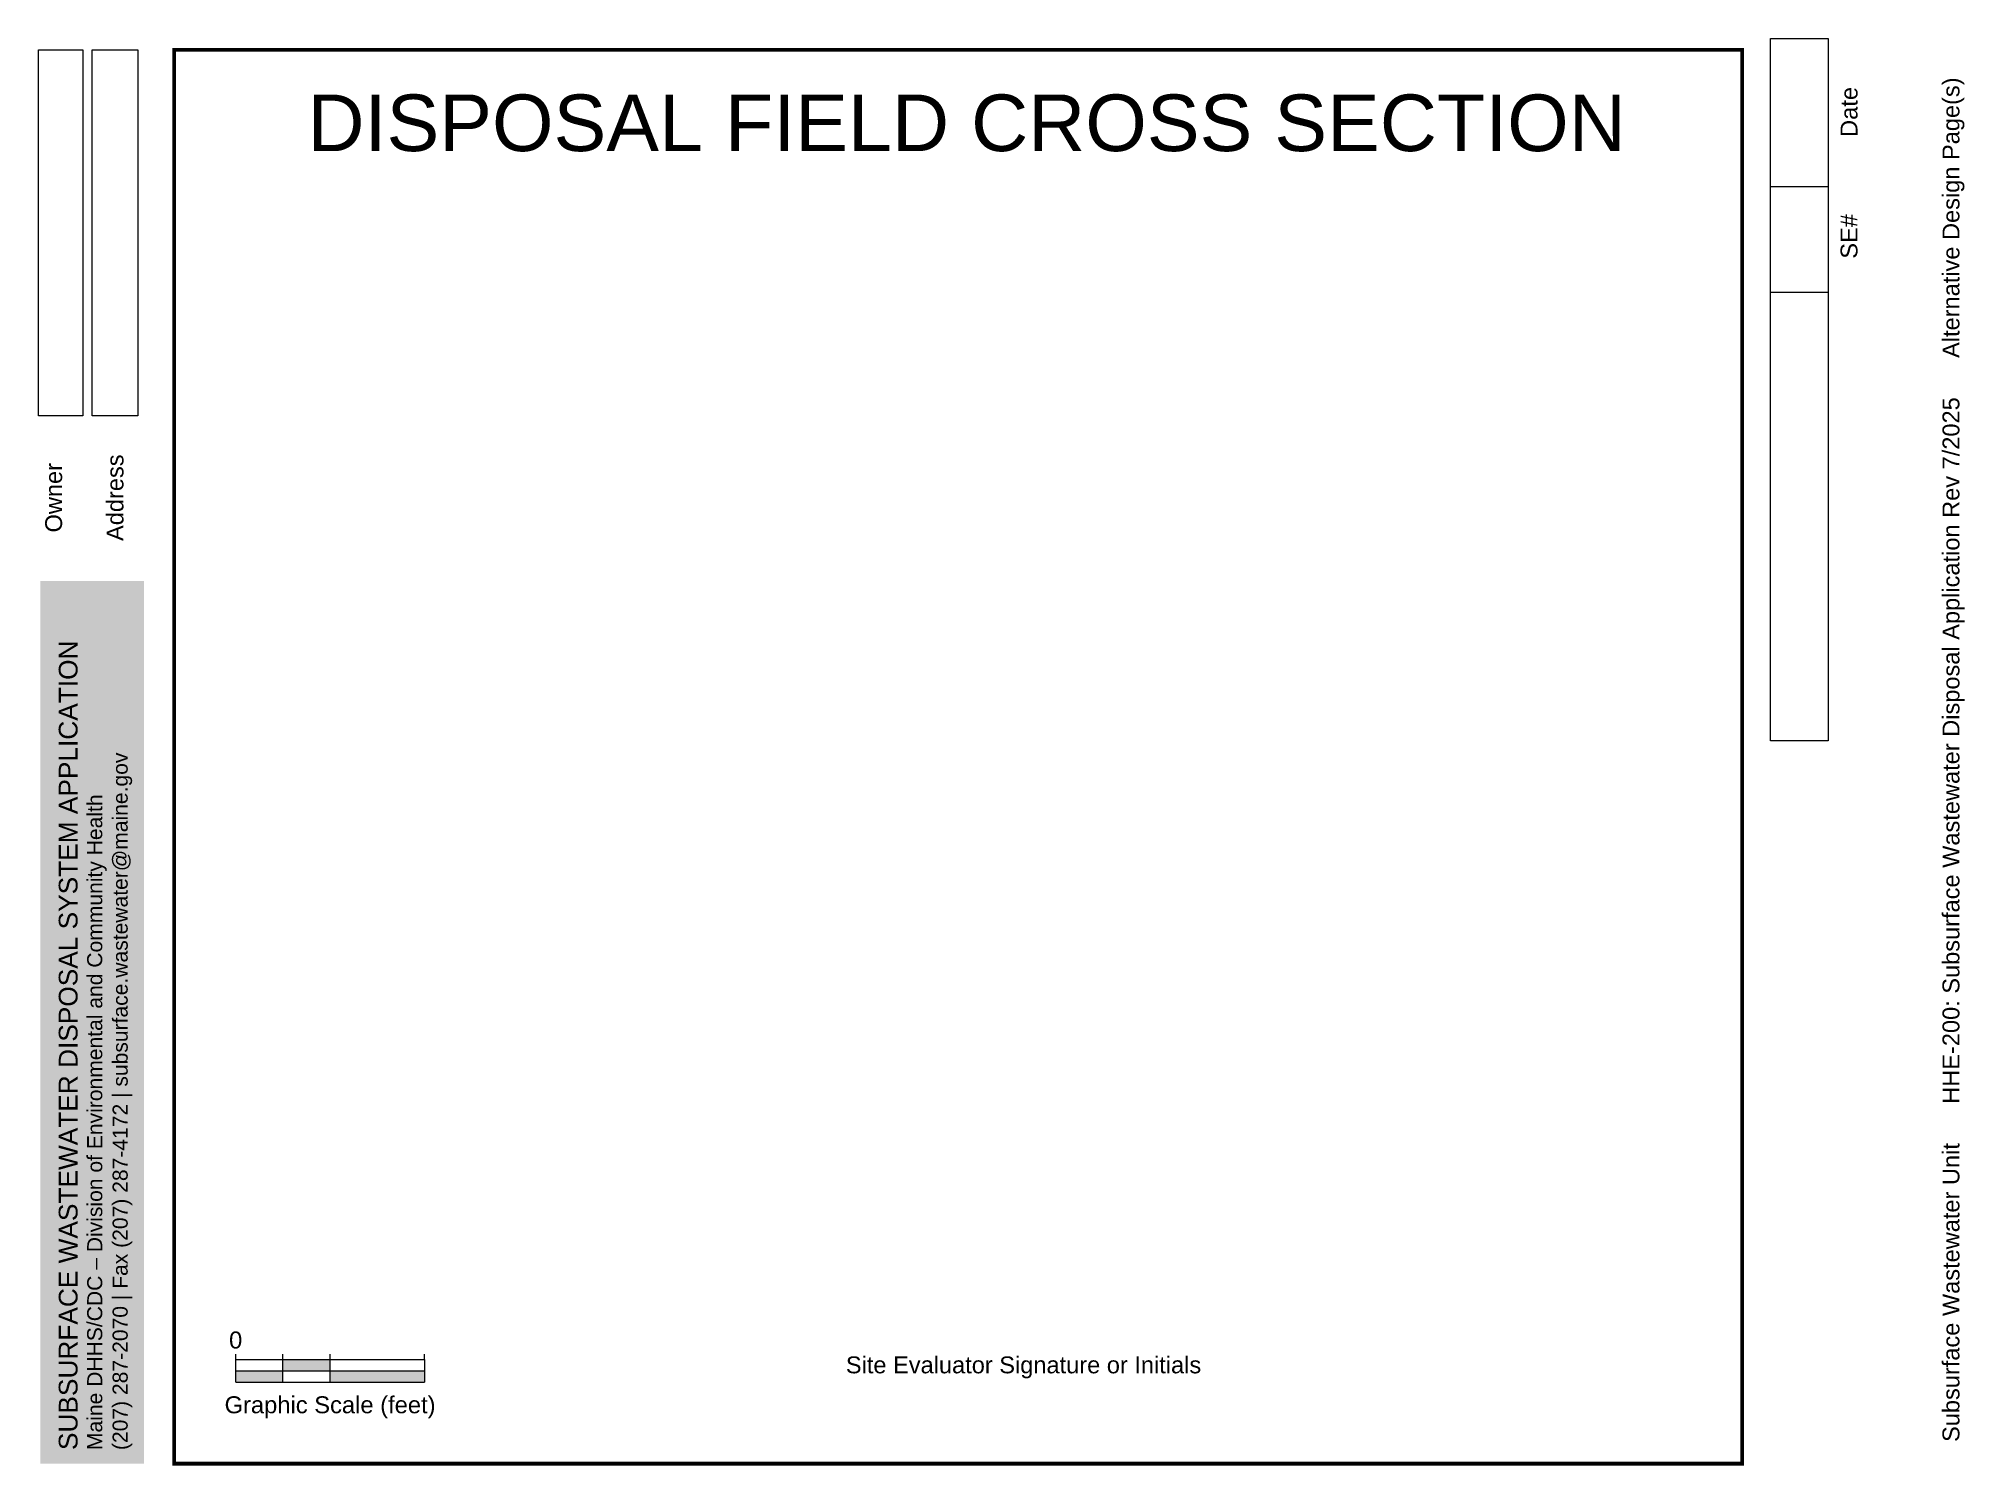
# Paper-space layout 'ALT_PLAN_PROFILE' of a CAD drawing. Extents: x 0.1 to 10.3, y 0.3 to 7.8.
import ezdxf

# ---------------------------------------------------------------- set-up
doc = ezdxf.new("R2010")
doc.units = 0
doc.header["$MEASUREMENT"] = 0
doc.layers.add('HHE_200_FORM', color=7, linetype='Continuous', lineweight=5)
doc.styles.add('ARIAL', font='ARIAL.TTF')
doc.styles.add('PDF Aptos', font='arial.ttf')
doc.styles.add('PDF Arial', font='arial.ttf')
doc.styles.add('PDF Arial-BoldMT', font='arial.ttf')
doc.styles.get("Standard").update_dxf_attribs({"font": 'arial.ttf'})

psp = doc.layouts.new('ALT_PLAN_PROFILE')

# ---------------------------------------------------------------- hatches: boundary and pattern name
at = {"layer": 'HHE_200_FORM'}
for points in [[(1.401, 0.768), (1.651, 0.768), (1.651, 0.828), (1.401, 0.828)], [(1.151, 0.708), (1.401, 0.708), (1.401, 0.768), (1.151, 0.768)], [(1.651, 0.708), (2.151, 0.708), (2.151, 0.768), (1.651, 0.768)]]:
    psp.add_hatch(color=7, dxfattribs=at).paths.add_polyline_path(points)

# ---------------------------------------------------------------- linework, layer by layer
for p, q in [((1.151, 0.708), (1.651, 0.708)), ((1.651, 0.708), (2.151, 0.708))]:
    psp.add_line(p, q, dxfattribs=at)
at = {"layer": 'HHE_200_FORM', "lineweight": 5}
for points in [[(0.106, 5.829), (0.106, 7.769), (0.341, 7.769), (0.341, 5.829)], [(0.39, 5.829), (0.39, 7.769), (0.633, 7.769), (0.633, 5.829)], [(9.283, 4.107), (9.283, 7.829), (9.589, 7.829), (9.589, 4.107)], [(9.283, 6.482), (9.283, 7.044), (9.589, 7.044), (9.589, 6.482)]]:
    psp.add_lwpolyline(points, close=True, dxfattribs=at)
at = {"layer": 'HHE_200_FORM', "const_width": 0.02}
psp.add_lwpolyline([(0.825, 0.276), (0.825, 7.769), (9.133, 7.769), (9.133, 0.276)], close=True, dxfattribs=at)
at = {"layer": 'HHE_200_FORM'}
for points in [[(1.151, 0.828), (1.151, 0.857)], [(1.151, 0.708), (1.151, 0.768), (1.151, 0.828), (2.151, 0.828), (2.151, 0.708)], [(1.401, 0.828), (1.401, 0.857)], [(1.401, 0.708), (1.401, 0.828)], [(1.651, 0.828), (1.651, 0.857)], [(1.651, 0.708), (1.651, 0.828)], [(2.151, 0.828), (2.151, 0.857)], [(1.151, 0.768), (2.151, 0.768)]]:
    psp.add_lwpolyline(points, dxfattribs=at)
at = {"layer": 'HHE_200_FORM', "lineweight": 35, "transparency": 33554559}
psp.add_solid([(0.665, 0.276), (0.665, 4.954), (0.115, 0.276), (0.115, 4.954)], dxfattribs=at)

# ---------------------------------------------------------------- texts
at = {"layer": 'HHE_200_FORM', "attachment_point": 4, "rotation": 90}
for s, insert, char_height, style in [('Date', (9.7, 7.307), 0.09, 'PDF Aptos'), ('Subsurface Wastewater Unit      HHE-200: Subsurface Wastewater Disposal Application Rev 7/2025      Alternative Design Page(s)', (10.253, 0.391), 0.089478, 'PDF Arial'), ('SE#', (9.7, 6.662), 0.0895, 'PDF Aptos'), ('Address', (0.512, 5.166), 0.0895, 'PDF Arial'), ('Owner', (0.187, 5.211), 0.0895, 'PDF Arial')]:
    psp.add_mtext(s, dxfattribs=dict(at, insert=insert, char_height=char_height, style=style))
at = {"layer": 'HHE_200_FORM'}
for s, insert, char_height, attachment_point, style in [('DISPOSAL FIELD CROSS SECTION', (1.531, 7.38), 0.3, 4, 'PDF Arial-BoldMT'), ('0', (1.151, 0.885), 0.09, 8, 'ARIAL'), ('Graphic Scale (feet)', (1.651, 0.633), 0.09, 2, 'ARIAL')]:
    psp.add_mtext(s, dxfattribs=dict(at, insert=insert, char_height=char_height, attachment_point=attachment_point, style=style))
at = {"layer": 'HHE_200_FORM', "color": 7, "true_color": 0xffffff, "attachment_point": 4}
for s, insert, char_height, rotation, style in [('SUBSURFACE WASTEWATER DISPOSAL SYSTEM APPLICATION', (0.264, 0.348), 0.0996, 90.0003, 'PDF Arial-BoldMT'), ('(207) 287-2070 | Fax (207) 287-4172 | subsurface.wastewater@maine.gov', (0.551, 0.348), 0.07993, 90, 'PDF Arial'), ('Maine DHHS/CDC – Division of Environmental and Community Health', (0.416, 0.348), 0.07993, 90, 'PDF Arial')]:
    psp.add_mtext(s, dxfattribs=dict(at, insert=insert, char_height=char_height, rotation=rotation, style=style))
at = {"layer": 'HHE_200_FORM', "insert": (4.384, 0.786), "char_height": 0.08948, "attachment_point": 4}
psp.add_mtext('Site Evaluator Signature or Initials', dxfattribs=at)

# ---------------------------------------------------------------- viewports
at = {"layer": 'HHE_200_FORM'}
psp.add_viewport(center=(4.979, 4.023), size=(8.308, 7.49306), view_center_point=(13531.788, -11243.469), view_height=30510.84036, dxfattribs=at)

doc.saveas('drawing.dxf')
